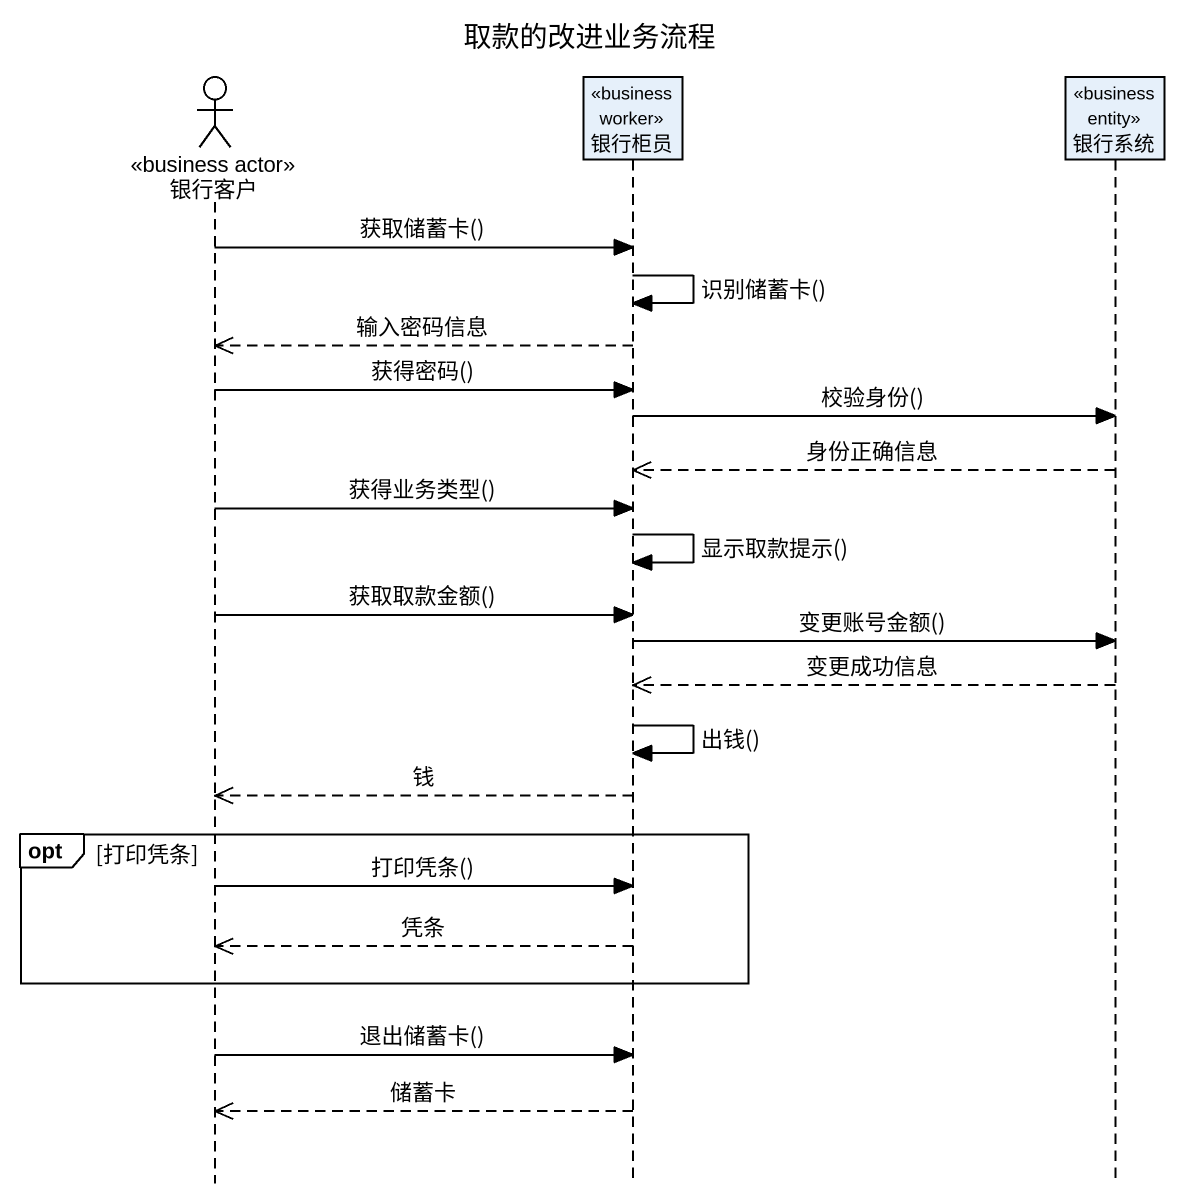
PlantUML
@startuml
title 取款的改进业务流程
hide footbox
actor 银行客户 <<business actor>>
participant 银行柜员 <<business worker>>
participant 银行系统 <<business entity>>

银行客户 -> 银行柜员 : 获取储蓄卡()
银行柜员 -> 银行柜员 : 识别储蓄卡()
银行柜员 -->> 银行客户 : 输入密码信息
银行客户 -> 银行柜员 : 获得密码()
银行柜员 -> 银行系统 : 校验身份()
银行系统 -->> 银行柜员 : 身份正确信息
银行客户 -> 银行柜员 : 获得业务类型()
银行柜员 -> 银行柜员 : 显示取款提示()
银行客户 -> 银行柜员 : 获取取款金额()
银行柜员 -> 银行系统 : 变更账号金额()
银行系统 -->> 银行柜员 : 变更成功信息
银行柜员 -> 银行柜员 : 出钱()
银行柜员 -->> 银行客户 : 钱
opt 打印凭条
  银行客户 -> 银行柜员 : 打印凭条()
  银行柜员 -->> 银行客户 : 凭条
end
银行客户 -> 银行柜员 : 退出储蓄卡()
银行柜员 -->> 银行客户 : 储蓄卡
@enduml
